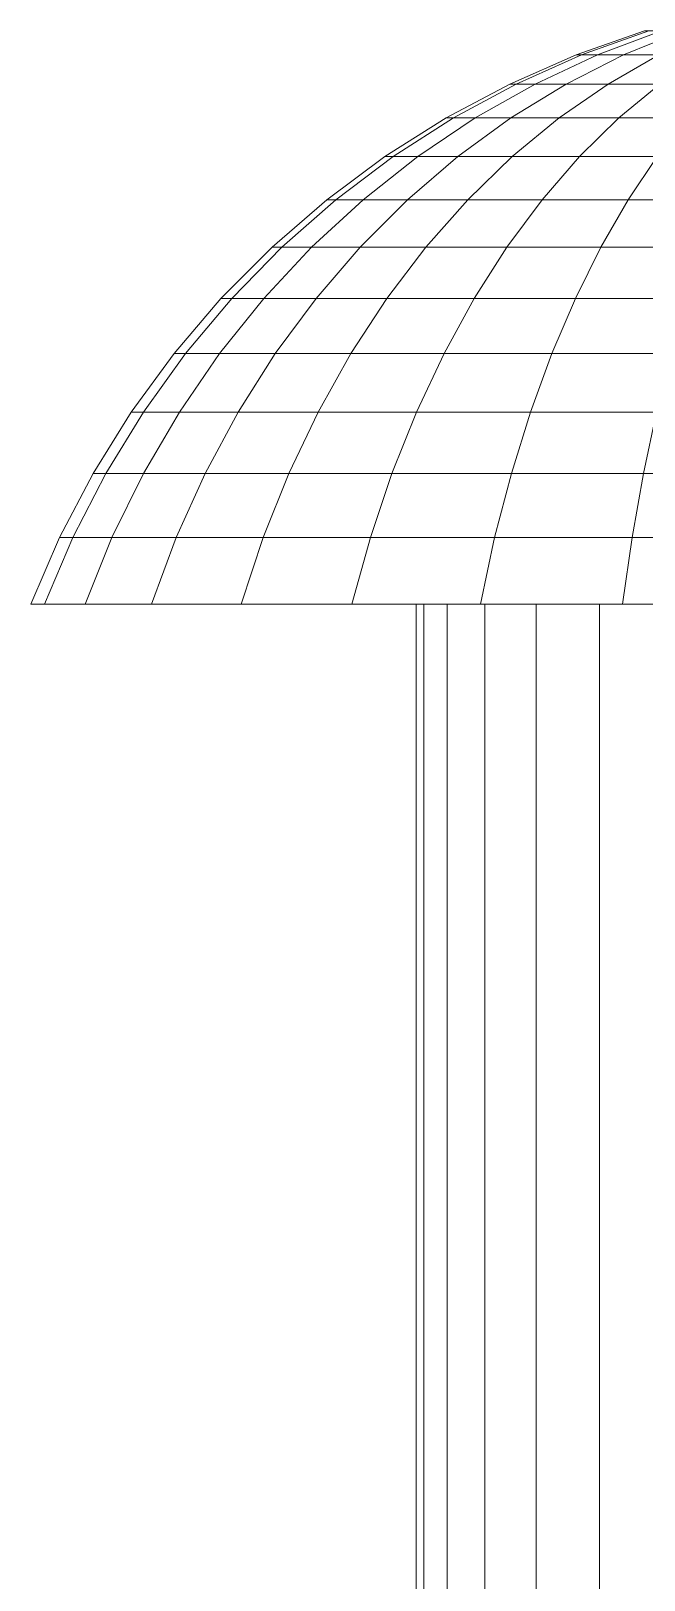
# Model space of a CAD drawing. Header units: millimetres. Extents: x 1488 to 16505, y -13505 to -1488.
# Drawn here: x 10493 to 10497.77, y -4507.6 to -4495.54 of the extents above; entities that cross this region are included whole.
import ezdxf

# ---------------------------------------------------------------- set-up
doc = ezdxf.new("R2010")
doc.units = ezdxf.units.MM
doc.header["$LTSCALE"] = 50
doc.layers.add('pio-Rivet (DIN) - 3D', color=7, linetype='Continuous', lineweight=5)

# ---------------------------------------------------------------- blocks, each defined once
blk = doc.blocks.new('obj-09')
at = {"layer": 'pio-Rivet (DIN) - 3D', "color": 7, "linetype": 'Continuous', "lineweight": 5, "transparency": 33554687}
for points in [[(-2.221, 4.464), (-2.188, 4.464, 0.386), (-2.711, 4.277, 0.478), (-2.753, 4.277)], [(-2.188, 4.464, -0.386), (-2.221, 4.464), (-2.753, 4.277), (-2.711, 4.277, -0.478)], [(-2.753, 4.277), (-2.711, 4.277, 0.478), (-2.188, 4.464, 0.386), (-2.221, 4.464)], [(-2.711, 4.277, -0.478), (-2.753, 4.277), (-2.221, 4.464), (-2.188, 4.464, -0.386)], [(-2.188, 4.464, 0.386), (-2.088, 4.464, 0.76), (-2.587, 4.277, 0.942), (-2.711, 4.277, 0.478)], [(-2.088, 4.464, -0.76), (-2.188, 4.464, -0.386), (-2.711, 4.277, -0.478), (-2.587, 4.277, -0.942)], [(-2.711, 4.277, 0.478), (-2.587, 4.277, 0.942), (-2.088, 4.464, 0.76), (-2.188, 4.464, 0.386)], [(-2.587, 4.277, -0.942), (-2.711, 4.277, -0.478), (-2.188, 4.464, -0.386), (-2.088, 4.464, -0.76)], [(-2.088, 4.464, 0.76), (-1.924, 4.464, 1.111), (-2.384, 4.277, 1.377), (-2.587, 4.277, 0.942)], [(-1.924, 4.464, -1.111), (-2.088, 4.464, -0.76), (-2.587, 4.277, -0.942), (-2.384, 4.277, -1.377)], [(-2.587, 4.277, 0.942), (-2.384, 4.277, 1.377), (-1.924, 4.464, 1.111), (-2.088, 4.464, 0.76)], [(-2.384, 4.277, -1.377), (-2.587, 4.277, -0.942), (-2.088, 4.464, -0.76), (-1.924, 4.464, -1.111)], [(-1.924, 4.464, 1.111), (-1.702, 4.464, 1.428), (-2.109, 4.277, 1.77), (-2.384, 4.277, 1.377)], [(-1.702, 4.464, -1.428), (-1.924, 4.464, -1.111), (-2.384, 4.277, -1.377), (-2.109, 4.277, -1.77)], [(-2.384, 4.277, 1.377), (-2.109, 4.277, 1.77), (-1.702, 4.464, 1.428), (-1.924, 4.464, 1.111)], [(-2.109, 4.277, -1.77), (-2.384, 4.277, -1.377), (-1.924, 4.464, -1.111), (-1.702, 4.464, -1.428)], [(-2.753, 4.277), (-2.711, 4.277, 0.478), (-3.22, 4.05, 0.568), (-3.269, 4.05)], [(-2.711, 4.277, -0.478), (-2.753, 4.277), (-3.269, 4.05), (-3.22, 4.05, -0.568)], [(-3.269, 4.05), (-3.22, 4.05, 0.568), (-2.711, 4.277, 0.478), (-2.753, 4.277)], [(-3.22, 4.05, -0.568), (-3.269, 4.05), (-2.753, 4.277), (-2.711, 4.277, -0.478)], [(-2.711, 4.277, 0.478), (-2.587, 4.277, 0.942), (-3.072, 4.05, 1.118), (-3.22, 4.05, 0.568)], [(-2.587, 4.277, -0.942), (-2.711, 4.277, -0.478), (-3.22, 4.05, -0.568), (-3.072, 4.05, -1.118)], [(-3.22, 4.05, 0.568), (-3.072, 4.05, 1.118), (-2.587, 4.277, 0.942), (-2.711, 4.277, 0.478)], [(-3.072, 4.05, -1.118), (-3.22, 4.05, -0.568), (-2.711, 4.277, -0.478), (-2.587, 4.277, -0.942)], [(-2.587, 4.277, 0.942), (-2.384, 4.277, 1.377), (-2.831, 4.05, 1.635), (-3.072, 4.05, 1.118)], [(-2.384, 4.277, -1.377), (-2.587, 4.277, -0.942), (-3.072, 4.05, -1.118), (-2.831, 4.05, -1.635)], [(-3.072, 4.05, 1.118), (-2.831, 4.05, 1.635), (-2.384, 4.277, 1.377), (-2.587, 4.277, 0.942)], [(-2.831, 4.05, -1.635), (-3.072, 4.05, -1.118), (-2.587, 4.277, -0.942), (-2.384, 4.277, -1.377)], [(-2.384, 4.277, 1.377), (-2.109, 4.277, 1.77), (-2.505, 4.05, 2.102), (-2.831, 4.05, 1.635)], [(-2.109, 4.277, -1.77), (-2.384, 4.277, -1.377), (-2.831, 4.05, -1.635), (-2.505, 4.05, -2.102)], [(-2.831, 4.05, 1.635), (-2.505, 4.05, 2.102), (-2.109, 4.277, 1.77), (-2.384, 4.277, 1.377)], [(-2.505, 4.05, -2.102), (-2.831, 4.05, -1.635), (-2.384, 4.277, -1.377), (-2.109, 4.277, -1.77)], [(-2.109, 4.277, 1.77), (-1.77, 4.277, 2.109), (-2.102, 4.05, 2.505), (-2.505, 4.05, 2.102)], [(-1.77, 4.277, -2.109), (-2.109, 4.277, -1.77), (-2.505, 4.05, -2.102), (-2.102, 4.05, -2.505)], [(-2.505, 4.05, 2.102), (-2.102, 4.05, 2.505), (-1.77, 4.277, 2.109), (-2.109, 4.277, 1.77)], [(-2.102, 4.05, -2.505), (-2.505, 4.05, -2.102), (-2.109, 4.277, -1.77), (-1.77, 4.277, -2.109)], [(-3.269, 4.05), (-3.22, 4.05, 0.568), (-3.71, 3.786, 0.654), (-3.767, 3.786)], [(-3.22, 4.05, -0.568), (-3.269, 4.05), (-3.767, 3.786), (-3.71, 3.786, -0.654)], [(-3.767, 3.786), (-3.71, 3.786, 0.654), (-3.22, 4.05, 0.568), (-3.269, 4.05)], [(-3.71, 3.786, -0.654), (-3.767, 3.786), (-3.269, 4.05), (-3.22, 4.05, -0.568)], [(-3.22, 4.05, 0.568), (-3.072, 4.05, 1.118), (-3.54, 3.786, 1.288), (-3.71, 3.786, 0.654)], [(-3.072, 4.05, -1.118), (-3.22, 4.05, -0.568), (-3.71, 3.786, -0.654), (-3.54, 3.786, -1.288)], [(-3.71, 3.786, 0.654), (-3.54, 3.786, 1.288), (-3.072, 4.05, 1.118), (-3.22, 4.05, 0.568)], [(-3.54, 3.786, -1.288), (-3.71, 3.786, -0.654), (-3.22, 4.05, -0.568), (-3.072, 4.05, -1.118)], [(-3.072, 4.05, 1.118), (-2.831, 4.05, 1.635), (-3.263, 3.786, 1.884), (-3.54, 3.786, 1.288)], [(-2.831, 4.05, -1.635), (-3.072, 4.05, -1.118), (-3.54, 3.786, -1.288), (-3.263, 3.786, -1.884)], [(-3.54, 3.786, 1.288), (-3.263, 3.786, 1.884), (-2.831, 4.05, 1.635), (-3.072, 4.05, 1.118)], [(-3.263, 3.786, -1.884), (-3.54, 3.786, -1.288), (-3.072, 4.05, -1.118), (-2.831, 4.05, -1.635)], [(-2.831, 4.05, 1.635), (-2.505, 4.05, 2.102), (-2.886, 3.786, 2.422), (-3.263, 3.786, 1.884)], [(-2.505, 4.05, -2.102), (-2.831, 4.05, -1.635), (-3.263, 3.786, -1.884), (-2.886, 3.786, -2.422)], [(-3.263, 3.786, 1.884), (-2.886, 3.786, 2.422), (-2.505, 4.05, 2.102), (-2.831, 4.05, 1.635)], [(-2.886, 3.786, -2.422), (-3.263, 3.786, -1.884), (-2.831, 4.05, -1.635), (-2.505, 4.05, -2.102)], [(-2.505, 4.05, 2.102), (-2.102, 4.05, 2.505), (-2.422, 3.786, 2.886), (-2.886, 3.786, 2.422)], [(-2.102, 4.05, -2.505), (-2.505, 4.05, -2.102), (-2.886, 3.786, -2.422), (-2.422, 3.786, -2.886)], [(-2.886, 3.786, 2.422), (-2.422, 3.786, 2.886), (-2.102, 4.05, 2.505), (-2.505, 4.05, 2.102)], [(-2.422, 3.786, -2.886), (-2.886, 3.786, -2.422), (-2.505, 4.05, -2.102), (-2.102, 4.05, -2.505)], [(-2.102, 4.05, 2.505), (-1.635, 4.05, 2.831), (-1.884, 3.786, 3.263), (-2.422, 3.786, 2.886)], [(-1.635, 4.05, -2.831), (-2.102, 4.05, -2.505), (-2.422, 3.786, -2.886), (-1.884, 3.786, -3.263)], [(-2.422, 3.786, 2.886), (-1.884, 3.786, 3.263), (-1.635, 4.05, 2.831), (-2.102, 4.05, 2.505)], [(-1.884, 3.786, -3.263), (-2.422, 3.786, -2.886), (-2.102, 4.05, -2.505), (-1.635, 4.05, -2.831)], [(-3.767, 3.786), (-3.71, 3.786, 0.654), (-4.179, 3.485, 0.737), (-4.244, 3.485)], [(-3.71, 3.786, -0.654), (-3.767, 3.786), (-4.244, 3.485), (-4.179, 3.485, -0.737)], [(-4.244, 3.485), (-4.179, 3.485, 0.737), (-3.71, 3.786, 0.654), (-3.767, 3.786)], [(-4.179, 3.485, -0.737), (-4.244, 3.485), (-3.767, 3.786), (-3.71, 3.786, -0.654)], [(-3.71, 3.786, 0.654), (-3.54, 3.786, 1.288), (-3.988, 3.485, 1.451), (-4.179, 3.485, 0.737)], [(-3.54, 3.786, -1.288), (-3.71, 3.786, -0.654), (-4.179, 3.485, -0.737), (-3.988, 3.485, -1.451)], [(-4.179, 3.485, 0.737), (-3.988, 3.485, 1.451), (-3.54, 3.786, 1.288), (-3.71, 3.786, 0.654)], [(-3.988, 3.485, -1.451), (-4.179, 3.485, -0.737), (-3.71, 3.786, -0.654), (-3.54, 3.786, -1.288)], [(-3.54, 3.786, 1.288), (-3.263, 3.786, 1.884), (-3.675, 3.485, 2.122), (-3.988, 3.485, 1.451)], [(-3.263, 3.786, -1.884), (-3.54, 3.786, -1.288), (-3.988, 3.485, -1.451), (-3.675, 3.485, -2.122)], [(-3.988, 3.485, 1.451), (-3.675, 3.485, 2.122), (-3.263, 3.786, 1.884), (-3.54, 3.786, 1.288)], [(-3.675, 3.485, -2.122), (-3.988, 3.485, -1.451), (-3.54, 3.786, -1.288), (-3.263, 3.786, -1.884)], [(-3.263, 3.786, 1.884), (-2.886, 3.786, 2.422), (-3.251, 3.485, 2.728), (-3.675, 3.485, 2.122)], [(-2.886, 3.786, -2.422), (-3.263, 3.786, -1.884), (-3.675, 3.485, -2.122), (-3.251, 3.485, -2.728)], [(-3.675, 3.485, 2.122), (-3.251, 3.485, 2.728), (-2.886, 3.786, 2.422), (-3.263, 3.786, 1.884)], [(-3.251, 3.485, -2.728), (-3.675, 3.485, -2.122), (-3.263, 3.786, -1.884), (-2.886, 3.786, -2.422)], [(-2.886, 3.786, 2.422), (-2.422, 3.786, 2.886), (-2.728, 3.485, 3.251), (-3.251, 3.485, 2.728)], [(-2.422, 3.786, -2.886), (-2.886, 3.786, -2.422), (-3.251, 3.485, -2.728), (-2.728, 3.485, -3.251)], [(-3.251, 3.485, 2.728), (-2.728, 3.485, 3.251), (-2.422, 3.786, 2.886), (-2.886, 3.786, 2.422)], [(-2.728, 3.485, -3.251), (-3.251, 3.485, -2.728), (-2.886, 3.786, -2.422), (-2.422, 3.786, -2.886)], [(-2.422, 3.786, 2.886), (-1.884, 3.786, 3.263), (-2.122, 3.485, 3.675), (-2.728, 3.485, 3.251)], [(-1.884, 3.786, -3.263), (-2.422, 3.786, -2.886), (-2.728, 3.485, -3.251), (-2.122, 3.485, -3.675)], [(-2.728, 3.485, 3.251), (-2.122, 3.485, 3.675), (-1.884, 3.786, 3.263), (-2.422, 3.786, 2.886)], [(-2.122, 3.485, -3.675), (-2.728, 3.485, -3.251), (-2.422, 3.786, -2.886), (-1.884, 3.786, -3.263)], [(-4.244, 3.485), (-4.179, 3.485, 0.737), (-4.625, 3.149, 0.816), (-4.696, 3.149)], [(-4.179, 3.485, -0.737), (-4.244, 3.485), (-4.696, 3.149), (-4.625, 3.149, -0.816)], [(-4.696, 3.149), (-4.625, 3.149, 0.816), (-4.179, 3.485, 0.737), (-4.244, 3.485)], [(-4.625, 3.149, -0.816), (-4.696, 3.149), (-4.244, 3.485), (-4.179, 3.485, -0.737)], [(-4.179, 3.485, 0.737), (-3.988, 3.485, 1.451), (-4.413, 3.149, 1.606), (-4.625, 3.149, 0.816)], [(-3.988, 3.485, -1.451), (-4.179, 3.485, -0.737), (-4.625, 3.149, -0.816), (-4.413, 3.149, -1.606)], [(-4.625, 3.149, 0.816), (-4.413, 3.149, 1.606), (-3.988, 3.485, 1.451), (-4.179, 3.485, 0.737)], [(-4.413, 3.149, -1.606), (-4.625, 3.149, -0.816), (-4.179, 3.485, -0.737), (-3.988, 3.485, -1.451)], [(-3.988, 3.485, 1.451), (-3.675, 3.485, 2.122), (-4.067, 3.149, 2.348), (-4.413, 3.149, 1.606)], [(-3.675, 3.485, -2.122), (-3.988, 3.485, -1.451), (-4.413, 3.149, -1.606), (-4.067, 3.149, -2.348)], [(-4.413, 3.149, 1.606), (-4.067, 3.149, 2.348), (-3.675, 3.485, 2.122), (-3.988, 3.485, 1.451)], [(-4.067, 3.149, -2.348), (-4.413, 3.149, -1.606), (-3.988, 3.485, -1.451), (-3.675, 3.485, -2.122)], [(-3.675, 3.485, 2.122), (-3.251, 3.485, 2.728), (-3.598, 3.149, 3.019), (-4.067, 3.149, 2.348)], [(-3.251, 3.485, -2.728), (-3.675, 3.485, -2.122), (-4.067, 3.149, -2.348), (-3.598, 3.149, -3.019)], [(-4.067, 3.149, 2.348), (-3.598, 3.149, 3.019), (-3.251, 3.485, 2.728), (-3.675, 3.485, 2.122)], [(-3.598, 3.149, -3.019), (-4.067, 3.149, -2.348), (-3.675, 3.485, -2.122), (-3.251, 3.485, -2.728)], [(-3.251, 3.485, 2.728), (-2.728, 3.485, 3.251), (-3.019, 3.149, 3.598), (-3.598, 3.149, 3.019)], [(-2.728, 3.485, -3.251), (-3.251, 3.485, -2.728), (-3.598, 3.149, -3.019), (-3.019, 3.149, -3.598)], [(-3.598, 3.149, 3.019), (-3.019, 3.149, 3.598), (-2.728, 3.485, 3.251), (-3.251, 3.485, 2.728)], [(-3.019, 3.149, -3.598), (-3.598, 3.149, -3.019), (-3.251, 3.485, -2.728), (-2.728, 3.485, -3.251)], [(-2.728, 3.485, 3.251), (-2.122, 3.485, 3.675), (-2.348, 3.149, 4.067), (-3.019, 3.149, 3.598)], [(-2.122, 3.485, -3.675), (-2.728, 3.485, -3.251), (-3.019, 3.149, -3.598), (-2.348, 3.149, -4.067)], [(-3.019, 3.149, 3.598), (-2.348, 3.149, 4.067), (-2.122, 3.485, 3.675), (-2.728, 3.485, 3.251)], [(-2.348, 3.149, -4.067), (-3.019, 3.149, -3.598), (-2.728, 3.485, -3.251), (-2.122, 3.485, -3.675)], [(-2.122, 3.485, 3.675), (-1.451, 3.485, 3.988), (-1.606, 3.149, 4.413), (-2.348, 3.149, 4.067)], [(-1.451, 3.485, -3.988), (-2.122, 3.485, -3.675), (-2.348, 3.149, -4.067), (-1.606, 3.149, -4.413)], [(-2.348, 3.149, 4.067), (-1.606, 3.149, 4.413), (-1.451, 3.485, 3.988), (-2.122, 3.485, 3.675)], [(-1.606, 3.149, -4.413), (-2.348, 3.149, -4.067), (-2.122, 3.485, -3.675), (-1.451, 3.485, -3.988)], [(-4.696, 3.149), (-4.625, 3.149, 0.816), (-5.045, 2.78, 0.89), (-5.122, 2.78)], [(-4.625, 3.149, -0.816), (-4.696, 3.149), (-5.122, 2.78), (-5.045, 2.78, -0.89)], [(-5.122, 2.78), (-5.045, 2.78, 0.89), (-4.625, 3.149, 0.816), (-4.696, 3.149)], [(-5.045, 2.78, -0.89), (-5.122, 2.78), (-4.696, 3.149), (-4.625, 3.149, -0.816)], [(-4.625, 3.149, 0.816), (-4.413, 3.149, 1.606), (-4.814, 2.78, 1.752), (-5.045, 2.78, 0.89)], [(-4.413, 3.149, -1.606), (-4.625, 3.149, -0.816), (-5.045, 2.78, -0.89), (-4.814, 2.78, -1.752)], [(-5.045, 2.78, 0.89), (-4.814, 2.78, 1.752), (-4.413, 3.149, 1.606), (-4.625, 3.149, 0.816)], [(-4.814, 2.78, -1.752), (-5.045, 2.78, -0.89), (-4.625, 3.149, -0.816), (-4.413, 3.149, -1.606)], [(-4.413, 3.149, 1.606), (-4.067, 3.149, 2.348), (-4.436, 2.78, 2.561), (-4.814, 2.78, 1.752)], [(-4.067, 3.149, -2.348), (-4.413, 3.149, -1.606), (-4.814, 2.78, -1.752), (-4.436, 2.78, -2.561)], [(-4.814, 2.78, 1.752), (-4.436, 2.78, 2.561), (-4.067, 3.149, 2.348), (-4.413, 3.149, 1.606)], [(-4.436, 2.78, -2.561), (-4.814, 2.78, -1.752), (-4.413, 3.149, -1.606), (-4.067, 3.149, -2.348)], [(-4.067, 3.149, 2.348), (-3.598, 3.149, 3.019), (-3.924, 2.78, 3.293), (-4.436, 2.78, 2.561)], [(-3.598, 3.149, -3.019), (-4.067, 3.149, -2.348), (-4.436, 2.78, -2.561), (-3.924, 2.78, -3.293)], [(-4.436, 2.78, 2.561), (-3.924, 2.78, 3.293), (-3.598, 3.149, 3.019), (-4.067, 3.149, 2.348)], [(-3.924, 2.78, -3.293), (-4.436, 2.78, -2.561), (-4.067, 3.149, -2.348), (-3.598, 3.149, -3.019)], [(-3.598, 3.149, 3.019), (-3.019, 3.149, 3.598), (-3.293, 2.78, 3.924), (-3.924, 2.78, 3.293)], [(-3.019, 3.149, -3.598), (-3.598, 3.149, -3.019), (-3.924, 2.78, -3.293), (-3.293, 2.78, -3.924)], [(-3.924, 2.78, 3.293), (-3.293, 2.78, 3.924), (-3.019, 3.149, 3.598), (-3.598, 3.149, 3.019)], [(-3.293, 2.78, -3.924), (-3.924, 2.78, -3.293), (-3.598, 3.149, -3.019), (-3.019, 3.149, -3.598)], [(-3.019, 3.149, 3.598), (-2.348, 3.149, 4.067), (-2.561, 2.78, 4.436), (-3.293, 2.78, 3.924)], [(-2.348, 3.149, -4.067), (-3.019, 3.149, -3.598), (-3.293, 2.78, -3.924), (-2.561, 2.78, -4.436)], [(-3.293, 2.78, 3.924), (-2.561, 2.78, 4.436), (-2.348, 3.149, 4.067), (-3.019, 3.149, 3.598)], [(-2.561, 2.78, -4.436), (-3.293, 2.78, -3.924), (-3.019, 3.149, -3.598), (-2.348, 3.149, -4.067)], [(-2.348, 3.149, 4.067), (-1.606, 3.149, 4.413), (-1.752, 2.78, 4.814), (-2.561, 2.78, 4.436)], [(-1.606, 3.149, -4.413), (-2.348, 3.149, -4.067), (-2.561, 2.78, -4.436), (-1.752, 2.78, -4.814)], [(-2.561, 2.78, 4.436), (-1.752, 2.78, 4.814), (-1.606, 3.149, 4.413), (-2.348, 3.149, 4.067)], [(-1.752, 2.78, -4.814), (-2.561, 2.78, -4.436), (-2.348, 3.149, -4.067), (-1.606, 3.149, -4.413)], [(-5.122, 2.78), (-5.045, 2.78, 0.89), (-5.436, 2.38, 0.958), (-5.52, 2.38)], [(-5.045, 2.78, -0.89), (-5.122, 2.78), (-5.52, 2.38), (-5.436, 2.38, -0.958)], [(-5.52, 2.38), (-5.436, 2.38, 0.958), (-5.045, 2.78, 0.89), (-5.122, 2.78)], [(-5.436, 2.38, -0.958), (-5.52, 2.38), (-5.122, 2.78), (-5.045, 2.78, -0.89)], [(-5.045, 2.78, 0.89), (-4.814, 2.78, 1.752), (-5.187, 2.38, 1.888), (-5.436, 2.38, 0.958)], [(-4.814, 2.78, -1.752), (-5.045, 2.78, -0.89), (-5.436, 2.38, -0.958), (-5.187, 2.38, -1.888)], [(-5.436, 2.38, 0.958), (-5.187, 2.38, 1.888), (-4.814, 2.78, 1.752), (-5.045, 2.78, 0.89)], [(-5.187, 2.38, -1.888), (-5.436, 2.38, -0.958), (-5.045, 2.78, -0.89), (-4.814, 2.78, -1.752)], [(-4.814, 2.78, 1.752), (-4.436, 2.78, 2.561), (-4.78, 2.38, 2.76), (-5.187, 2.38, 1.888)], [(-4.436, 2.78, -2.561), (-4.814, 2.78, -1.752), (-5.187, 2.38, -1.888), (-4.78, 2.38, -2.76)], [(-5.187, 2.38, 1.888), (-4.78, 2.38, 2.76), (-4.436, 2.78, 2.561), (-4.814, 2.78, 1.752)], [(-4.78, 2.38, -2.76), (-5.187, 2.38, -1.888), (-4.814, 2.78, -1.752), (-4.436, 2.78, -2.561)], [(-4.436, 2.78, 2.561), (-3.924, 2.78, 3.293), (-4.228, 2.38, 3.548), (-4.78, 2.38, 2.76)], [(-3.924, 2.78, -3.293), (-4.436, 2.78, -2.561), (-4.78, 2.38, -2.76), (-4.228, 2.38, -3.548)], [(-4.78, 2.38, 2.76), (-4.228, 2.38, 3.548), (-3.924, 2.78, 3.293), (-4.436, 2.78, 2.561)], [(-4.228, 2.38, -3.548), (-4.78, 2.38, -2.76), (-4.436, 2.78, -2.561), (-3.924, 2.78, -3.293)], [(-3.924, 2.78, 3.293), (-3.293, 2.78, 3.924), (-3.548, 2.38, 4.228), (-4.228, 2.38, 3.548)], [(-3.293, 2.78, -3.924), (-3.924, 2.78, -3.293), (-4.228, 2.38, -3.548), (-3.548, 2.38, -4.228)], [(-4.228, 2.38, 3.548), (-3.548, 2.38, 4.228), (-3.293, 2.78, 3.924), (-3.924, 2.78, 3.293)], [(-3.548, 2.38, -4.228), (-4.228, 2.38, -3.548), (-3.924, 2.78, -3.293), (-3.293, 2.78, -3.924)], [(-3.293, 2.78, 3.924), (-2.561, 2.78, 4.436), (-2.76, 2.38, 4.78), (-3.548, 2.38, 4.228)], [(-2.561, 2.78, -4.436), (-3.293, 2.78, -3.924), (-3.548, 2.38, -4.228), (-2.76, 2.38, -4.78)], [(-3.548, 2.38, 4.228), (-2.76, 2.38, 4.78), (-2.561, 2.78, 4.436), (-3.293, 2.78, 3.924)], [(-2.76, 2.38, -4.78), (-3.548, 2.38, -4.228), (-3.293, 2.78, -3.924), (-2.561, 2.78, -4.436)], [(-2.561, 2.78, 4.436), (-1.752, 2.78, 4.814), (-1.888, 2.38, 5.187), (-2.76, 2.38, 4.78)], [(-1.752, 2.78, -4.814), (-2.561, 2.78, -4.436), (-2.76, 2.38, -4.78), (-1.888, 2.38, -5.187)], [(-2.76, 2.38, 4.78), (-1.888, 2.38, 5.187), (-1.752, 2.78, 4.814), (-2.561, 2.78, 4.436)], [(-1.888, 2.38, -5.187), (-2.76, 2.38, -4.78), (-2.561, 2.78, -4.436), (-1.752, 2.78, -4.814)], [(-5.52, 2.38), (-5.436, 2.38, 0.958), (-5.796, 1.951, 1.022), (-5.886, 1.951)], [(-5.436, 2.38, -0.958), (-5.52, 2.38), (-5.886, 1.951), (-5.796, 1.951, -1.022)], [(-5.886, 1.951), (-5.796, 1.951, 1.022), (-5.436, 2.38, 0.958), (-5.52, 2.38)], [(-5.796, 1.951, -1.022), (-5.886, 1.951), (-5.52, 2.38), (-5.436, 2.38, -0.958)], [(-5.436, 2.38, 0.958), (-5.187, 2.38, 1.888), (-5.531, 1.951, 2.013), (-5.796, 1.951, 1.022)], [(-5.187, 2.38, -1.888), (-5.436, 2.38, -0.958), (-5.796, 1.951, -1.022), (-5.531, 1.951, -2.013)], [(-5.796, 1.951, 1.022), (-5.531, 1.951, 2.013), (-5.187, 2.38, 1.888), (-5.436, 2.38, 0.958)], [(-5.531, 1.951, -2.013), (-5.796, 1.951, -1.022), (-5.436, 2.38, -0.958), (-5.187, 2.38, -1.888)], [(-5.187, 2.38, 1.888), (-4.78, 2.38, 2.76), (-5.097, 1.951, 2.943), (-5.531, 1.951, 2.013)], [(-4.78, 2.38, -2.76), (-5.187, 2.38, -1.888), (-5.531, 1.951, -2.013), (-5.097, 1.951, -2.943)], [(-5.531, 1.951, 2.013), (-5.097, 1.951, 2.943), (-4.78, 2.38, 2.76), (-5.187, 2.38, 1.888)], [(-5.097, 1.951, -2.943), (-5.531, 1.951, -2.013), (-5.187, 2.38, -1.888), (-4.78, 2.38, -2.76)], [(-4.78, 2.38, 2.76), (-4.228, 2.38, 3.548), (-4.509, 1.951, 3.783), (-5.097, 1.951, 2.943)], [(-4.228, 2.38, -3.548), (-4.78, 2.38, -2.76), (-5.097, 1.951, -2.943), (-4.509, 1.951, -3.783)], [(-5.097, 1.951, 2.943), (-4.509, 1.951, 3.783), (-4.228, 2.38, 3.548), (-4.78, 2.38, 2.76)], [(-4.509, 1.951, -3.783), (-5.097, 1.951, -2.943), (-4.78, 2.38, -2.76), (-4.228, 2.38, -3.548)], [(-4.228, 2.38, 3.548), (-3.548, 2.38, 4.228), (-3.783, 1.951, 4.509), (-4.509, 1.951, 3.783)], [(-3.548, 2.38, -4.228), (-4.228, 2.38, -3.548), (-4.509, 1.951, -3.783), (-3.783, 1.951, -4.509)], [(-4.509, 1.951, 3.783), (-3.783, 1.951, 4.509), (-3.548, 2.38, 4.228), (-4.228, 2.38, 3.548)], [(-3.783, 1.951, -4.509), (-4.509, 1.951, -3.783), (-4.228, 2.38, -3.548), (-3.548, 2.38, -4.228)], [(-3.548, 2.38, 4.228), (-2.76, 2.38, 4.78), (-2.943, 1.951, 5.097), (-3.783, 1.951, 4.509)], [(-2.76, 2.38, -4.78), (-3.548, 2.38, -4.228), (-3.783, 1.951, -4.509), (-2.943, 1.951, -5.097)], [(-3.783, 1.951, 4.509), (-2.943, 1.951, 5.097), (-2.76, 2.38, 4.78), (-3.548, 2.38, 4.228)], [(-2.943, 1.951, -5.097), (-3.783, 1.951, -4.509), (-3.548, 2.38, -4.228), (-2.76, 2.38, -4.78)], [(-2.76, 2.38, 4.78), (-1.888, 2.38, 5.187), (-2.013, 1.951, 5.531), (-2.943, 1.951, 5.097)], [(-1.888, 2.38, -5.187), (-2.76, 2.38, -4.78), (-2.943, 1.951, -5.097), (-2.013, 1.951, -5.531)], [(-2.943, 1.951, 5.097), (-2.013, 1.951, 5.531), (-1.888, 2.38, 5.187), (-2.76, 2.38, 4.78)], [(-2.013, 1.951, -5.531), (-2.943, 1.951, -5.097), (-2.76, 2.38, -4.78), (-1.888, 2.38, -5.187)], [(-5.886, 1.951), (-5.796, 1.951, 1.022), (-6.124, 1.496, 1.08), (-6.219, 1.496)], [(-5.796, 1.951, -1.022), (-5.886, 1.951), (-6.219, 1.496), (-6.124, 1.496, -1.08)], [(-6.219, 1.496), (-6.124, 1.496, 1.08), (-5.796, 1.951, 1.022), (-5.886, 1.951)], [(-6.124, 1.496, -1.08), (-6.219, 1.496), (-5.886, 1.951), (-5.796, 1.951, -1.022)], [(-5.796, 1.951, 1.022), (-5.531, 1.951, 2.013), (-5.844, 1.496, 2.127), (-6.124, 1.496, 1.08)], [(-5.531, 1.951, -2.013), (-5.796, 1.951, -1.022), (-6.124, 1.496, -1.08), (-5.844, 1.496, -2.127)], [(-6.124, 1.496, 1.08), (-5.844, 1.496, 2.127), (-5.531, 1.951, 2.013), (-5.796, 1.951, 1.022)], [(-5.844, 1.496, -2.127), (-6.124, 1.496, -1.08), (-5.796, 1.951, -1.022), (-5.531, 1.951, -2.013)], [(-5.531, 1.951, 2.013), (-5.097, 1.951, 2.943), (-5.385, 1.496, 3.109), (-5.844, 1.496, 2.127)], [(-5.097, 1.951, -2.943), (-5.531, 1.951, -2.013), (-5.844, 1.496, -2.127), (-5.385, 1.496, -3.109)], [(-5.844, 1.496, 2.127), (-5.385, 1.496, 3.109), (-5.097, 1.951, 2.943), (-5.531, 1.951, 2.013)], [(-5.385, 1.496, -3.109), (-5.844, 1.496, -2.127), (-5.531, 1.951, -2.013), (-5.097, 1.951, -2.943)], [(-5.097, 1.951, 2.943), (-4.509, 1.951, 3.783), (-4.764, 1.496, 3.997), (-5.385, 1.496, 3.109)], [(-4.509, 1.951, -3.783), (-5.097, 1.951, -2.943), (-5.385, 1.496, -3.109), (-4.764, 1.496, -3.997)], [(-5.385, 1.496, 3.109), (-4.764, 1.496, 3.997), (-4.509, 1.951, 3.783), (-5.097, 1.951, 2.943)], [(-4.764, 1.496, -3.997), (-5.385, 1.496, -3.109), (-5.097, 1.951, -2.943), (-4.509, 1.951, -3.783)], [(-4.509, 1.951, 3.783), (-3.783, 1.951, 4.509), (-3.997, 1.496, 4.764), (-4.764, 1.496, 3.997)], [(-3.783, 1.951, -4.509), (-4.509, 1.951, -3.783), (-4.764, 1.496, -3.997), (-3.997, 1.496, -4.764)], [(-4.764, 1.496, 3.997), (-3.997, 1.496, 4.764), (-3.783, 1.951, 4.509), (-4.509, 1.951, 3.783)], [(-3.997, 1.496, -4.764), (-4.764, 1.496, -3.997), (-4.509, 1.951, -3.783), (-3.783, 1.951, -4.509)], [(-3.783, 1.951, 4.509), (-2.943, 1.951, 5.097), (-3.109, 1.496, 5.385), (-3.997, 1.496, 4.764)], [(-2.943, 1.951, -5.097), (-3.783, 1.951, -4.509), (-3.997, 1.496, -4.764), (-3.109, 1.496, -5.385)], [(-3.997, 1.496, 4.764), (-3.109, 1.496, 5.385), (-2.943, 1.951, 5.097), (-3.783, 1.951, 4.509)], [(-3.109, 1.496, -5.385), (-3.997, 1.496, -4.764), (-3.783, 1.951, -4.509), (-2.943, 1.951, -5.097)], [(-2.943, 1.951, 5.097), (-2.013, 1.951, 5.531), (-2.127, 1.496, 5.844), (-3.109, 1.496, 5.385)], [(-2.013, 1.951, -5.531), (-2.943, 1.951, -5.097), (-3.109, 1.496, -5.385), (-2.127, 1.496, -5.844)], [(-3.109, 1.496, 5.385), (-2.127, 1.496, 5.844), (-2.013, 1.951, 5.531), (-2.943, 1.951, 5.097)], [(-2.127, 1.496, -5.844), (-3.109, 1.496, -5.385), (-2.943, 1.951, -5.097), (-2.013, 1.951, -5.531)], [(-6.219, 1.496), (-6.124, 1.496, 1.08), (-6.417, 1.017, 1.132), (-6.516, 1.017)], [(-6.124, 1.496, -1.08), (-6.219, 1.496), (-6.516, 1.017), (-6.417, 1.017, -1.132)], [(-6.516, 1.017), (-6.417, 1.017, 1.132), (-6.124, 1.496, 1.08), (-6.219, 1.496)], [(-6.417, 1.017, -1.132), (-6.516, 1.017), (-6.219, 1.496), (-6.124, 1.496, -1.08)], [(-6.124, 1.496, 1.08), (-5.844, 1.496, 2.127), (-6.123, 1.017, 2.229), (-6.417, 1.017, 1.132)], [(-5.844, 1.496, -2.127), (-6.124, 1.496, -1.08), (-6.417, 1.017, -1.132), (-6.123, 1.017, -2.229)], [(-6.417, 1.017, 1.132), (-6.123, 1.017, 2.229), (-5.844, 1.496, 2.127), (-6.124, 1.496, 1.08)], [(-6.123, 1.017, -2.229), (-6.417, 1.017, -1.132), (-6.124, 1.496, -1.08), (-5.844, 1.496, -2.127)], [(-5.844, 1.496, 2.127), (-5.385, 1.496, 3.109), (-5.643, 1.017, 3.258), (-6.123, 1.017, 2.229)], [(-5.385, 1.496, -3.109), (-5.844, 1.496, -2.127), (-6.123, 1.017, -2.229), (-5.643, 1.017, -3.258)], [(-6.123, 1.017, 2.229), (-5.643, 1.017, 3.258), (-5.385, 1.496, 3.109), (-5.844, 1.496, 2.127)], [(-5.643, 1.017, -3.258), (-6.123, 1.017, -2.229), (-5.844, 1.496, -2.127), (-5.385, 1.496, -3.109)], [(-5.385, 1.496, 3.109), (-4.764, 1.496, 3.997), (-4.992, 1.017, 4.189), (-5.643, 1.017, 3.258)], [(-4.764, 1.496, -3.997), (-5.385, 1.496, -3.109), (-5.643, 1.017, -3.258), (-4.992, 1.017, -4.189)], [(-5.643, 1.017, 3.258), (-4.992, 1.017, 4.189), (-4.764, 1.496, 3.997), (-5.385, 1.496, 3.109)], [(-4.992, 1.017, -4.189), (-5.643, 1.017, -3.258), (-5.385, 1.496, -3.109), (-4.764, 1.496, -3.997)], [(-4.764, 1.496, 3.997), (-3.997, 1.496, 4.764), (-4.189, 1.017, 4.992), (-4.992, 1.017, 4.189)], [(-3.997, 1.496, -4.764), (-4.764, 1.496, -3.997), (-4.992, 1.017, -4.189), (-4.189, 1.017, -4.992)], [(-4.992, 1.017, 4.189), (-4.189, 1.017, 4.992), (-3.997, 1.496, 4.764), (-4.764, 1.496, 3.997)], [(-4.189, 1.017, -4.992), (-4.992, 1.017, -4.189), (-4.764, 1.496, -3.997), (-3.997, 1.496, -4.764)], [(-3.997, 1.496, 4.764), (-3.109, 1.496, 5.385), (-3.258, 1.017, 5.643), (-4.189, 1.017, 4.992)], [(-3.109, 1.496, -5.385), (-3.997, 1.496, -4.764), (-4.189, 1.017, -4.992), (-3.258, 1.017, -5.643)], [(-4.189, 1.017, 4.992), (-3.258, 1.017, 5.643), (-3.109, 1.496, 5.385), (-3.997, 1.496, 4.764)], [(-3.258, 1.017, -5.643), (-4.189, 1.017, -4.992), (-3.997, 1.496, -4.764), (-3.109, 1.496, -5.385)], [(-3.109, 1.496, 5.385), (-2.127, 1.496, 5.844), (-2.229, 1.017, 6.123), (-3.258, 1.017, 5.643)], [(-2.127, 1.496, -5.844), (-3.109, 1.496, -5.385), (-3.258, 1.017, -5.643), (-2.229, 1.017, -6.123)], [(-3.258, 1.017, 5.643), (-2.229, 1.017, 6.123), (-2.127, 1.496, 5.844), (-3.109, 1.496, 5.385)], [(-2.229, 1.017, -6.123), (-3.258, 1.017, -5.643), (-3.109, 1.496, -5.385), (-2.127, 1.496, -5.844)], [(-2.127, 1.496, 5.844), (-1.08, 1.496, 6.124), (-1.132, 1.017, 6.417), (-2.229, 1.017, 6.123)], [(-1.08, 1.496, -6.124), (-2.127, 1.496, -5.844), (-2.229, 1.017, -6.123), (-1.132, 1.017, -6.417)], [(-2.229, 1.017, 6.123), (-1.132, 1.017, 6.417), (-1.08, 1.496, 6.124), (-2.127, 1.496, 5.844)], [(-1.132, 1.017, -6.417), (-2.229, 1.017, -6.123), (-2.127, 1.496, -5.844), (-1.08, 1.496, -6.124)], [(-6.516, 1.017), (-6.417, 1.017, 1.132), (-6.674, 0.518, 1.177), (-6.777, 0.518)], [(-6.417, 1.017, -1.132), (-6.516, 1.017), (-6.777, 0.518), (-6.674, 0.518, -1.177)], [(-6.777, 0.518), (-6.674, 0.518, 1.177), (-6.417, 1.017, 1.132), (-6.516, 1.017)], [(-6.674, 0.518, -1.177), (-6.777, 0.518), (-6.516, 1.017), (-6.417, 1.017, -1.132)], [(-6.417, 1.017, 1.132), (-6.123, 1.017, 2.229), (-6.369, 0.518, 2.318), (-6.674, 0.518, 1.177)], [(-6.123, 1.017, -2.229), (-6.417, 1.017, -1.132), (-6.674, 0.518, -1.177), (-6.369, 0.518, -2.318)], [(-6.674, 0.518, 1.177), (-6.369, 0.518, 2.318), (-6.123, 1.017, 2.229), (-6.417, 1.017, 1.132)], [(-6.369, 0.518, -2.318), (-6.674, 0.518, -1.177), (-6.417, 1.017, -1.132), (-6.123, 1.017, -2.229)], [(-6.123, 1.017, 2.229), (-5.643, 1.017, 3.258), (-5.869, 0.518, 3.389), (-6.369, 0.518, 2.318)], [(-5.643, 1.017, -3.258), (-6.123, 1.017, -2.229), (-6.369, 0.518, -2.318), (-5.869, 0.518, -3.389)], [(-6.369, 0.518, 2.318), (-5.869, 0.518, 3.389), (-5.643, 1.017, 3.258), (-6.123, 1.017, 2.229)], [(-5.869, 0.518, -3.389), (-6.369, 0.518, -2.318), (-6.123, 1.017, -2.229), (-5.643, 1.017, -3.258)], [(-5.643, 1.017, 3.258), (-4.992, 1.017, 4.189), (-5.192, 0.518, 4.356), (-5.869, 0.518, 3.389)], [(-4.992, 1.017, -4.189), (-5.643, 1.017, -3.258), (-5.869, 0.518, -3.389), (-5.192, 0.518, -4.356)], [(-5.869, 0.518, 3.389), (-5.192, 0.518, 4.356), (-4.992, 1.017, 4.189), (-5.643, 1.017, 3.258)], [(-5.192, 0.518, -4.356), (-5.869, 0.518, -3.389), (-5.643, 1.017, -3.258), (-4.992, 1.017, -4.189)], [(-4.992, 1.017, 4.189), (-4.189, 1.017, 4.992), (-4.356, 0.518, 5.192), (-5.192, 0.518, 4.356)], [(-4.189, 1.017, -4.992), (-4.992, 1.017, -4.189), (-5.192, 0.518, -4.356), (-4.356, 0.518, -5.192)], [(-5.192, 0.518, 4.356), (-4.356, 0.518, 5.192), (-4.189, 1.017, 4.992), (-4.992, 1.017, 4.189)], [(-4.356, 0.518, -5.192), (-5.192, 0.518, -4.356), (-4.992, 1.017, -4.189), (-4.189, 1.017, -4.992)], [(-4.189, 1.017, 4.992), (-3.258, 1.017, 5.643), (-3.389, 0.518, 5.869), (-4.356, 0.518, 5.192)], [(-3.258, 1.017, -5.643), (-4.189, 1.017, -4.992), (-4.356, 0.518, -5.192), (-3.389, 0.518, -5.869)], [(-4.356, 0.518, 5.192), (-3.389, 0.518, 5.869), (-3.258, 1.017, 5.643), (-4.189, 1.017, 4.992)], [(-3.389, 0.518, -5.869), (-4.356, 0.518, -5.192), (-4.189, 1.017, -4.992), (-3.258, 1.017, -5.643)], [(-3.258, 1.017, 5.643), (-2.229, 1.017, 6.123), (-2.318, 0.518, 6.369), (-3.389, 0.518, 5.869)], [(-2.229, 1.017, -6.123), (-3.258, 1.017, -5.643), (-3.389, 0.518, -5.869), (-2.318, 0.518, -6.369)], [(-3.389, 0.518, 5.869), (-2.318, 0.518, 6.369), (-2.229, 1.017, 6.123), (-3.258, 1.017, 5.643)], [(-2.318, 0.518, -6.369), (-3.389, 0.518, -5.869), (-3.258, 1.017, -5.643), (-2.229, 1.017, -6.123)], [(-2.229, 1.017, 6.123), (-1.132, 1.017, 6.417), (-1.177, 0.518, 6.674), (-2.318, 0.518, 6.369)], [(-1.132, 1.017, -6.417), (-2.229, 1.017, -6.123), (-2.318, 0.518, -6.369), (-1.177, 0.518, -6.674)], [(-2.318, 0.518, 6.369), (-1.177, 0.518, 6.674), (-1.132, 1.017, 6.417), (-2.229, 1.017, 6.123)], [(-1.177, 0.518, -6.674), (-2.318, 0.518, -6.369), (-2.229, 1.017, -6.123), (-1.132, 1.017, -6.417)], [(-6.777, 0.518), (-6.674, 0.518, 1.177), (-6.894, 0, 1.216), (-7, 0)], [(-6.674, 0.518, -1.177), (-6.777, 0.518), (-7, 0), (-6.894, 0, -1.216)], [(-7, 0), (-6.894, 0, 1.216), (-6.674, 0.518, 1.177), (-6.777, 0.518)], [(-6.894, 0, -1.216), (-7, 0), (-6.777, 0.518), (-6.674, 0.518, -1.177)], [(-6.674, 0.518, 1.177), (-6.369, 0.518, 2.318), (-6.578, 0, 2.394), (-6.894, 0, 1.216)], [(-6.369, 0.518, -2.318), (-6.674, 0.518, -1.177), (-6.894, 0, -1.216), (-6.578, 0, -2.394)], [(-6.894, 0, 1.216), (-6.578, 0, 2.394), (-6.369, 0.518, 2.318), (-6.674, 0.518, 1.177)], [(-6.578, 0, -2.394), (-6.894, 0, -1.216), (-6.674, 0.518, -1.177), (-6.369, 0.518, -2.318)], [(-6.369, 0.518, 2.318), (-5.869, 0.518, 3.389), (-6.062, 0, 3.5), (-6.578, 0, 2.394)], [(-5.869, 0.518, -3.389), (-6.369, 0.518, -2.318), (-6.578, 0, -2.394), (-6.062, 0, -3.5)], [(-6.578, 0, 2.394), (-6.062, 0, 3.5), (-5.869, 0.518, 3.389), (-6.369, 0.518, 2.318)], [(-6.062, 0, -3.5), (-6.578, 0, -2.394), (-6.369, 0.518, -2.318), (-5.869, 0.518, -3.389)], [(-5.869, 0.518, 3.389), (-5.192, 0.518, 4.356), (-5.362, 0, 4.5), (-6.062, 0, 3.5)], [(-5.192, 0.518, -4.356), (-5.869, 0.518, -3.389), (-6.062, 0, -3.5), (-5.362, 0, -4.5)], [(-6.062, 0, 3.5), (-5.362, 0, 4.5), (-5.192, 0.518, 4.356), (-5.869, 0.518, 3.389)], [(-5.362, 0, -4.5), (-6.062, 0, -3.5), (-5.869, 0.518, -3.389), (-5.192, 0.518, -4.356)], [(-5.192, 0.518, 4.356), (-4.356, 0.518, 5.192), (-4.5, 0, 5.362), (-5.362, 0, 4.5)], [(-4.356, 0.518, -5.192), (-5.192, 0.518, -4.356), (-5.362, 0, -4.5), (-4.5, 0, -5.362)], [(-5.362, 0, 4.5), (-4.5, 0, 5.362), (-4.356, 0.518, 5.192), (-5.192, 0.518, 4.356)], [(-4.5, 0, -5.362), (-5.362, 0, -4.5), (-5.192, 0.518, -4.356), (-4.356, 0.518, -5.192)], [(-4.356, 0.518, 5.192), (-3.389, 0.518, 5.869), (-3.5, 0, 6.062), (-4.5, 0, 5.362)], [(-3.389, 0.518, -5.869), (-4.356, 0.518, -5.192), (-4.5, 0, -5.362), (-3.5, 0, -6.062)], [(-4.5, 0, 5.362), (-3.5, 0, 6.062), (-3.389, 0.518, 5.869), (-4.356, 0.518, 5.192)], [(-3.5, 0, -6.062), (-4.5, 0, -5.362), (-4.356, 0.518, -5.192), (-3.389, 0.518, -5.869)], [(-3.389, 0.518, 5.869), (-2.318, 0.518, 6.369), (-2.394, 0, 6.578), (-3.5, 0, 6.062)], [(-2.318, 0.518, -6.369), (-3.389, 0.518, -5.869), (-3.5, 0, -6.062), (-2.394, 0, -6.578)], [(-3.5, 0, 6.062), (-2.394, 0, 6.578), (-2.318, 0.518, 6.369), (-3.389, 0.518, 5.869)], [(-2.394, 0, -6.578), (-3.5, 0, -6.062), (-3.389, 0.518, -5.869), (-2.318, 0.518, -6.369)], [(-2.318, 0.518, 6.369), (-1.177, 0.518, 6.674), (-1.216, 0, 6.894), (-2.394, 0, 6.578)], [(-1.177, 0.518, -6.674), (-2.318, 0.518, -6.369), (-2.394, 0, -6.578), (-1.216, 0, -6.894)], [(-2.394, 0, 6.578), (-1.216, 0, 6.894), (-1.177, 0.518, 6.674), (-2.318, 0.518, 6.369)], [(-1.216, 0, -6.894), (-2.394, 0, -6.578), (-2.318, 0.518, -6.369), (-1.177, 0.518, -6.674)], [(-7, 0), (-6.894, 0, 1.216), (6.894, 0, -1.216), (7, 0)], [(-6.894, 0, -1.216), (-7, 0), (7, 0), (6.894, 0, 1.216)], [(7, 0), (6.894, 0, -1.216), (-6.894, 0, 1.216), (-7, 0)], [(6.894, 0, 1.216), (7, 0), (-7, 0), (-6.894, 0, -1.216)], [(-6.894, 0, 1.216), (-6.578, 0, 2.394), (6.578, 0, -2.394), (6.894, 0, -1.216)], [(-6.578, 0, -2.394), (-6.894, 0, -1.216), (6.894, 0, 1.216), (6.578, 0, 2.394)], [(6.894, 0, -1.216), (6.578, 0, -2.394), (-6.578, 0, 2.394), (-6.894, 0, 1.216)], [(6.578, 0, 2.394), (6.894, 0, 1.216), (-6.894, 0, -1.216), (-6.578, 0, -2.394)], [(-6.578, 0, 2.394), (-6.062, 0, 3.5), (6.062, 0, -3.5), (6.578, 0, -2.394)], [(-6.062, 0, -3.5), (-6.578, 0, -2.394), (6.578, 0, 2.394), (6.062, 0, 3.5)], [(6.578, 0, -2.394), (6.062, 0, -3.5), (-6.062, 0, 3.5), (-6.578, 0, 2.394)], [(6.062, 0, 3.5), (6.578, 0, 2.394), (-6.578, 0, -2.394), (-6.062, 0, -3.5)], [(-6.062, 0, 3.5), (-5.362, 0, 4.5), (5.362, 0, -4.5), (6.062, 0, -3.5)], [(-5.362, 0, -4.5), (-6.062, 0, -3.5), (6.062, 0, 3.5), (5.362, 0, 4.5)], [(6.062, 0, -3.5), (5.362, 0, -4.5), (-5.362, 0, 4.5), (-6.062, 0, 3.5)], [(5.362, 0, 4.5), (6.062, 0, 3.5), (-6.062, 0, -3.5), (-5.362, 0, -4.5)], [(-5.362, 0, 4.5), (-4.5, 0, 5.362), (4.5, 0, -5.362), (5.362, 0, -4.5)], [(-4.5, 0, -5.362), (-5.362, 0, -4.5), (5.362, 0, 4.5), (4.5, 0, 5.362)], [(5.362, 0, -4.5), (4.5, 0, -5.362), (-4.5, 0, 5.362), (-5.362, 0, 4.5)], [(4.5, 0, 5.362), (5.362, 0, 4.5), (-5.362, 0, -4.5), (-4.5, 0, -5.362)], [(-4.5, 0, 5.362), (-3.5, 0, 6.062), (3.5, 0, -6.062), (4.5, 0, -5.362)], [(-3.5, 0, -6.062), (-4.5, 0, -5.362), (4.5, 0, 5.362), (3.5, 0, 6.062)], [(4.5, 0, -5.362), (3.5, 0, -6.062), (-3.5, 0, 6.062), (-4.5, 0, 5.362)], [(3.5, 0, 6.062), (4.5, 0, 5.362), (-4.5, 0, -5.362), (-3.5, 0, -6.062)], [(-4, 0), (-3.939, 0, 0.695), (-3.939, -20, 0.695), (-4, -20)], [(-3.939, 0, -0.695), (-4, 0), (-4, -20), (-3.939, -20, -0.695)], [(4, 0), (3.939, 0, -0.695), (-3.939, 0, 0.695), (-4, 0)], [(3.939, 0, 0.695), (4, 0), (-4, 0), (-3.939, 0, -0.695)], [(-4, 0), (-3.939, 0, 0.695), (3.939, 0, -0.695), (4, 0)], [(-3.939, 0, -0.695), (-4, 0), (4, 0), (3.939, 0, 0.695)], [(-4, -20), (-3.939, -20, 0.695), (-3.939, 0, 0.695), (-4, 0)], [(-3.939, -20, -0.695), (-4, -20), (-4, 0), (-3.939, 0, -0.695)], [(-3.939, 0, 0.695), (-3.759, 0, 1.368), (-3.759, -20, 1.368), (-3.939, -20, 0.695)], [(-3.759, 0, -1.368), (-3.939, 0, -0.695), (-3.939, -20, -0.695), (-3.759, -20, -1.368)], [(3.939, 0, -0.695), (3.759, 0, -1.368), (-3.759, 0, 1.368), (-3.939, 0, 0.695)], [(3.759, 0, 1.368), (3.939, 0, 0.695), (-3.939, 0, -0.695), (-3.759, 0, -1.368)], [(-3.939, 0, 0.695), (-3.759, 0, 1.368), (3.759, 0, -1.368), (3.939, 0, -0.695)], [(-3.759, 0, -1.368), (-3.939, 0, -0.695), (3.939, 0, 0.695), (3.759, 0, 1.368)], [(-3.939, -20, 0.695), (-3.759, -20, 1.368), (-3.759, 0, 1.368), (-3.939, 0, 0.695)], [(-3.759, -20, -1.368), (-3.939, -20, -0.695), (-3.939, 0, -0.695), (-3.759, 0, -1.368)], [(-3.759, 0, 1.368), (-3.464, 0, 2), (-3.464, -20, 2), (-3.759, -20, 1.368)], [(-3.464, 0, -2), (-3.759, 0, -1.368), (-3.759, -20, -1.368), (-3.464, -20, -2)], [(3.759, 0, -1.368), (3.464, 0, -2), (-3.464, 0, 2), (-3.759, 0, 1.368)], [(3.464, 0, 2), (3.759, 0, 1.368), (-3.759, 0, -1.368), (-3.464, 0, -2)], [(-3.759, 0, 1.368), (-3.464, 0, 2), (3.464, 0, -2), (3.759, 0, -1.368)], [(-3.464, 0, -2), (-3.759, 0, -1.368), (3.759, 0, 1.368), (3.464, 0, 2)], [(-3.759, -20, 1.368), (-3.464, -20, 2), (-3.464, 0, 2), (-3.759, 0, 1.368)], [(-3.464, -20, -2), (-3.759, -20, -1.368), (-3.759, 0, -1.368), (-3.464, 0, -2)], [(-3.5, 0, 6.062), (-2.394, 0, 6.578), (2.394, 0, -6.578), (3.5, 0, -6.062)], [(-2.394, 0, -6.578), (-3.5, 0, -6.062), (3.5, 0, 6.062), (2.394, 0, 6.578)], [(3.5, 0, -6.062), (2.394, 0, -6.578), (-2.394, 0, 6.578), (-3.5, 0, 6.062)], [(2.394, 0, 6.578), (3.5, 0, 6.062), (-3.5, 0, -6.062), (-2.394, 0, -6.578)], [(-3.464, 0, 2), (-3.064, 0, 2.571), (-3.064, -20, 2.571), (-3.464, -20, 2)], [(-3.064, 0, -2.571), (-3.464, 0, -2), (-3.464, -20, -2), (-3.064, -20, -2.571)], [(3.464, 0, -2), (3.064, 0, -2.571), (-3.064, 0, 2.571), (-3.464, 0, 2)], [(3.064, 0, 2.571), (3.464, 0, 2), (-3.464, 0, -2), (-3.064, 0, -2.571)], [(-3.464, 0, 2), (-3.064, 0, 2.571), (3.064, 0, -2.571), (3.464, 0, -2)], [(-3.064, 0, -2.571), (-3.464, 0, -2), (3.464, 0, 2), (3.064, 0, 2.571)], [(-3.464, -20, 2), (-3.064, -20, 2.571), (-3.064, 0, 2.571), (-3.464, 0, 2)], [(-3.064, -20, -2.571), (-3.464, -20, -2), (-3.464, 0, -2), (-3.064, 0, -2.571)], [(-3.064, 0, 2.571), (-2.571, 0, 3.064), (-2.571, -20, 3.064), (-3.064, -20, 2.571)], [(-2.571, 0, -3.064), (-3.064, 0, -2.571), (-3.064, -20, -2.571), (-2.571, -20, -3.064)], [(3.064, 0, -2.571), (2.571, 0, -3.064), (-2.571, 0, 3.064), (-3.064, 0, 2.571)], [(2.571, 0, 3.064), (3.064, 0, 2.571), (-3.064, 0, -2.571), (-2.571, 0, -3.064)], [(-3.064, 0, 2.571), (-2.571, 0, 3.064), (2.571, 0, -3.064), (3.064, 0, -2.571)], [(-2.571, 0, -3.064), (-3.064, 0, -2.571), (3.064, 0, 2.571), (2.571, 0, 3.064)], [(-3.064, -20, 2.571), (-2.571, -20, 3.064), (-2.571, 0, 3.064), (-3.064, 0, 2.571)], [(-2.571, -20, -3.064), (-3.064, -20, -2.571), (-3.064, 0, -2.571), (-2.571, 0, -3.064)], [(-2.571, 0, 3.064), (-2, 0, 3.464), (-2, -20, 3.464), (-2.571, -20, 3.064)], [(-2, 0, -3.464), (-2.571, 0, -3.064), (-2.571, -20, -3.064), (-2, -20, -3.464)], [(2.571, 0, -3.064), (2, 0, -3.464), (-2, 0, 3.464), (-2.571, 0, 3.064)], [(2, 0, 3.464), (2.571, 0, 3.064), (-2.571, 0, -3.064), (-2, 0, -3.464)], [(-2.571, 0, 3.064), (-2, 0, 3.464), (2, 0, -3.464), (2.571, 0, -3.064)], [(-2, 0, -3.464), (-2.571, 0, -3.064), (2.571, 0, 3.064), (2, 0, 3.464)], [(-2.571, -20, 3.064), (-2, -20, 3.464), (-2, 0, 3.464), (-2.571, 0, 3.064)], [(-2, -20, -3.464), (-2.571, -20, -3.064), (-2.571, 0, -3.064), (-2, 0, -3.464)], [(-2.394, 0, 6.578), (-1.216, 0, 6.894), (1.216, 0, -6.894), (2.394, 0, -6.578)], [(-1.216, 0, -6.894), (-2.394, 0, -6.578), (2.394, 0, 6.578), (1.216, 0, 6.894)], [(2.394, 0, -6.578), (1.216, 0, -6.894), (-1.216, 0, 6.894), (-2.394, 0, 6.578)], [(1.216, 0, 6.894), (2.394, 0, 6.578), (-2.394, 0, -6.578), (-1.216, 0, -6.894)]]:
    blk.add_3dface(points, dxfattribs=at)
at = {"layer": 'pio-Rivet (DIN) - 3D', "color": 0, "flags": 1}
for tag in ['instanceID', 'IFC_UUID']:
    blk.add_attdef(tag, (10493, -4520), '', height=0.18, dxfattribs=at)

msp = doc.modelspace()

# ---------------------------------------------------------------- block references
at = {"layer": 'pio-Rivet (DIN) - 3D', "color": 7, "transparency": 33554687}
msp.add_blockref('obj-09', (10500, -4500), dxfattribs=at)

doc.saveas('drawing.dxf')
